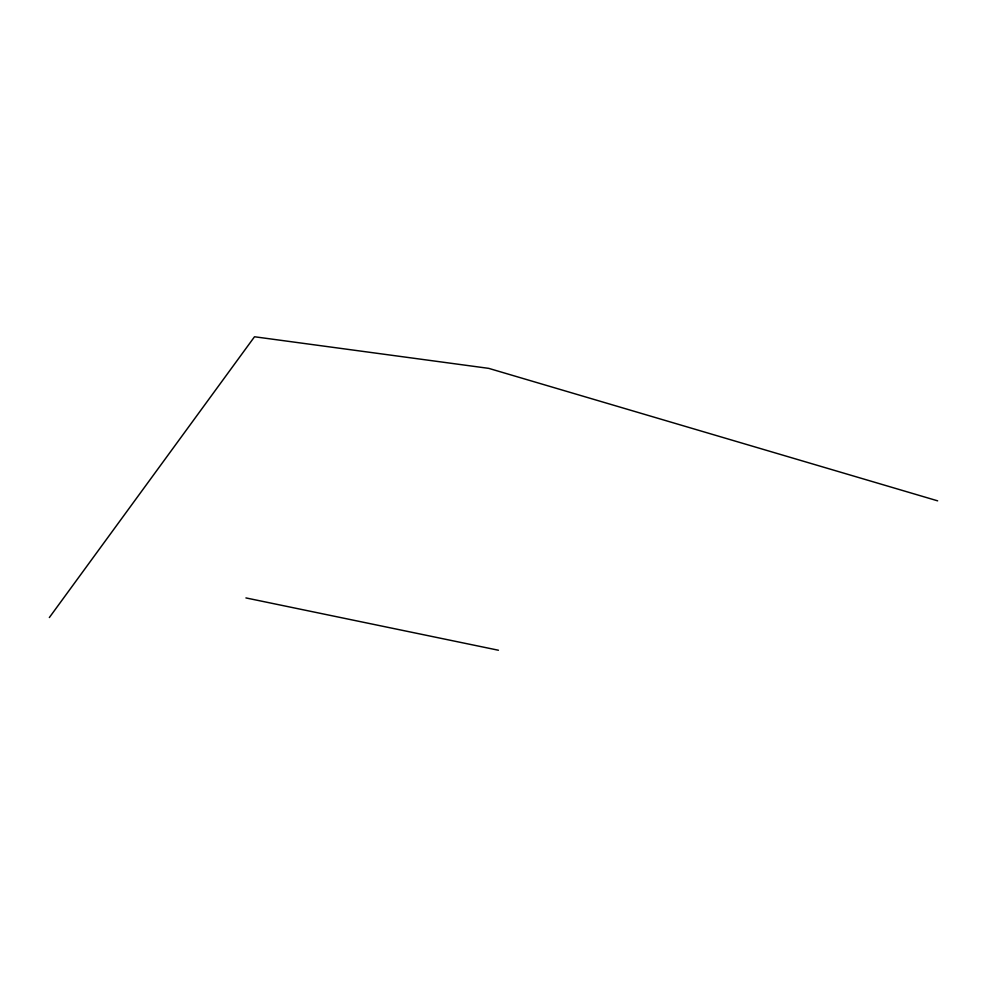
<?xml version="1.0" encoding="UTF-8"?>
<svg xmlns="http://www.w3.org/2000/svg" width="987" height="987" viewBox="0 0 987 987"><rect width="100%" height="100%" fill="white"/><g stroke="black" fill="none" stroke-linecap="round" stroke-linejoin="round"><path stroke-width="1.48" d="M49.35 617.541L254.51 336.764L488.713 368.361L937.65 500.841M245.923 597.925L498.423 650.236"/></g></svg>
